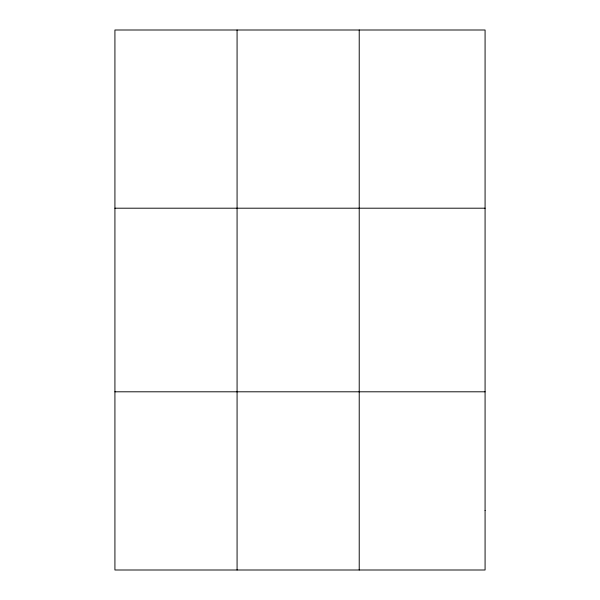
<?xml version="1.0" encoding="UTF-8"?>
<svg xmlns="http://www.w3.org/2000/svg" width="600" height="600" viewBox="0 0 600 600"><rect width="100%" height="100%" fill="white"/><g stroke="black" fill="none" stroke-linecap="round" stroke-linejoin="round"><path stroke-width="0.9" d="M237.075 570L237.075 30M359.22 570L359.22 30M114.922 208.2L485.077 208.2M114.922 391.8L485.077 391.8M485.077 510.6L485.077 570L114.922 570L114.922 30L485.077 30L485.077 510.6"/></g></svg>
